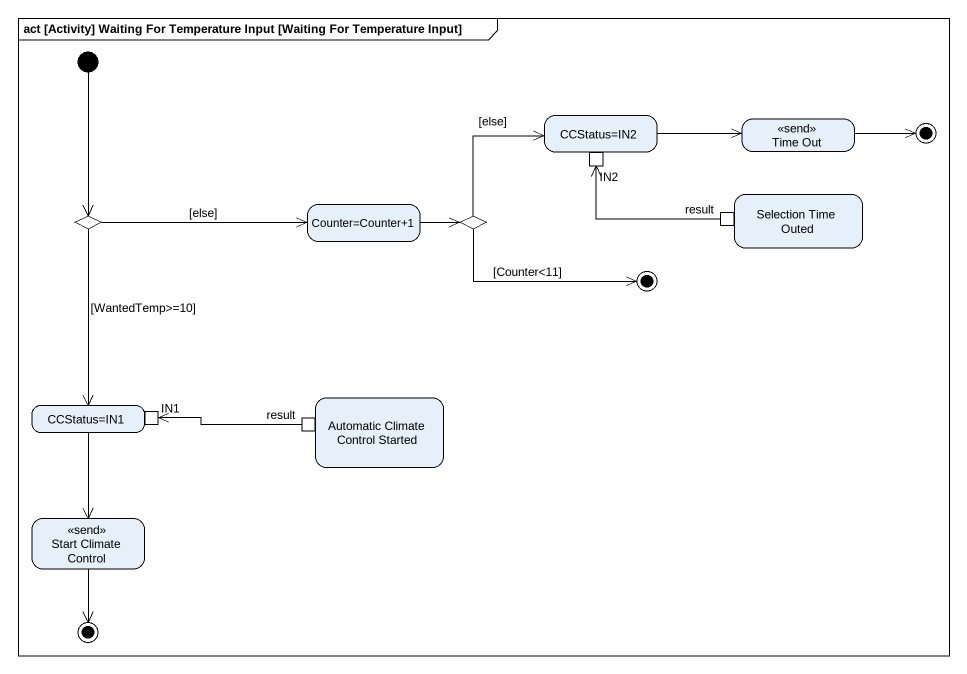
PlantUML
@startuml
mainframe act [Activity] Waiting For Temperature Input [Waiting For Temperature Input]
hide empty description
state "CCStatus=IN2" as CCStatus_IN2 {
  state IN2 <<inputPin>>
}
state "Time Out" as Time_Out <<send>>
state final1 <<end>>
state choice1 <<choice>>
state "Counter=Counter+1" as Counter_Counter_1
state choice2 <<choice>>
state "Selection Time Outed" as Selection_Time_Outed {
  state result <<outputPin>>
}
state final2 <<end>>
state "CCStatus=IN1" as CCStatus_IN1 {
  state IN1 <<inputPin>>
}
state "Automatic Climate Control Started" as Automatic_Climate_Control {
  state "result" as result_2 <<outputPin>>
}
state "Start Climate Control" as Start_Climate_Control <<send>>
state final3 <<end>>
[*] --> choice1
CCStatus_IN2 -right-> Time_Out
Time_Out -right-> final1
choice1 -right-> Counter_Counter_1 : [else]
choice1 --> CCStatus_IN1 : [WantedTemp>=10]
Counter_Counter_1 -right-> choice2
choice2 -up-> CCStatus_IN2 : [else]
choice2 -right-> final2 : [Counter<11]
result -left-> IN2
CCStatus_IN1 --> Start_Climate_Control
result_2 -left-> IN1
Start_Climate_Control --> final3
@enduml
